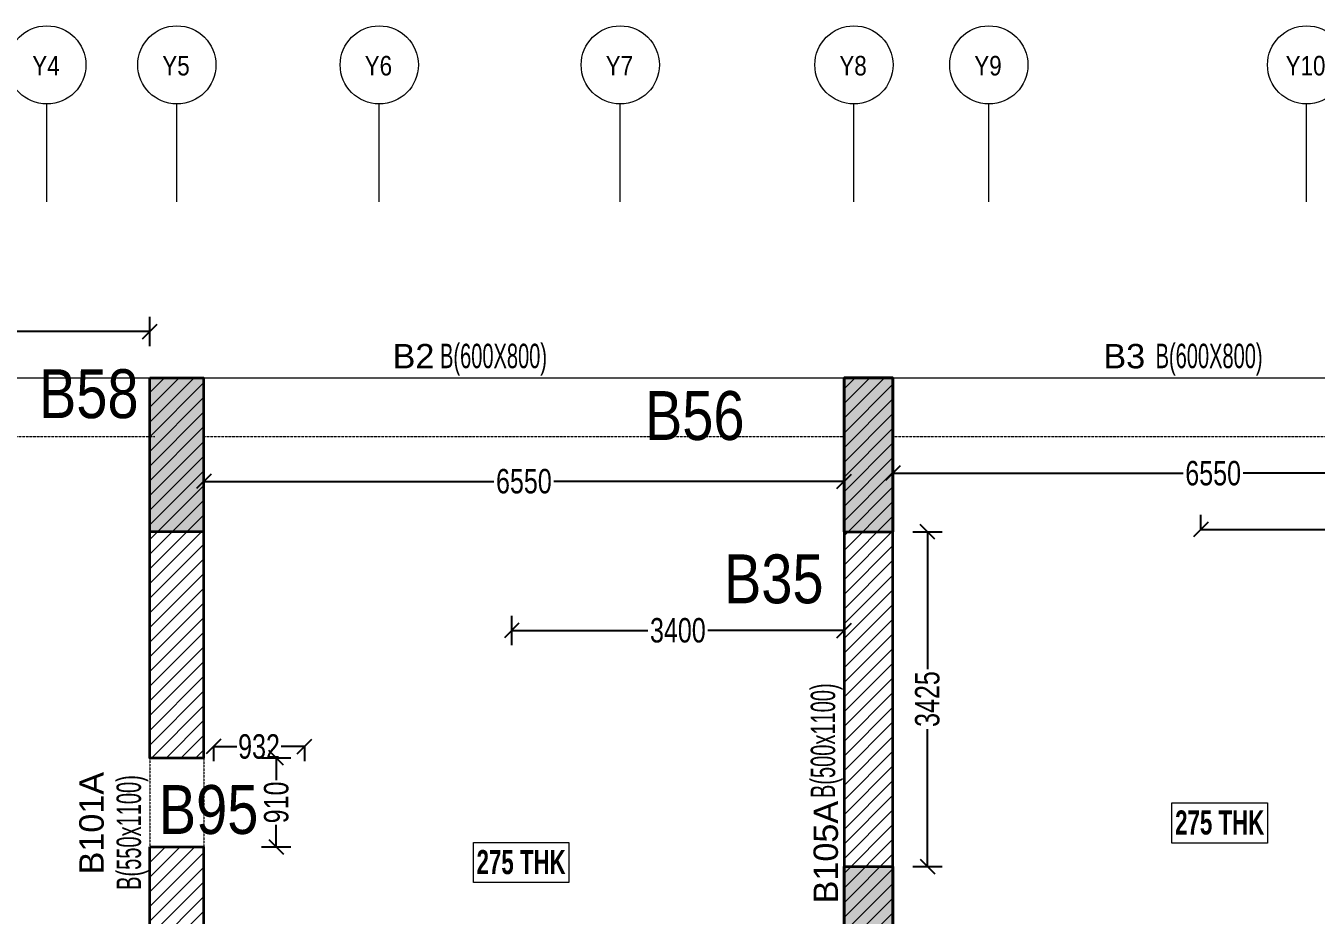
# Model space of a CAD drawing. Header units: millimetres. Extents: x -2 to 69443, y 95 to 32793.
# Drawn here: x 8656 to 21854, y 23691 to 32793 of the extents above; entities that cross this region are included whole.
import ezdxf
from ezdxf.enums import TextEntityAlignment as Align

# ---------------------------------------------------------------- set-up
doc = ezdxf.new("R2010")
doc.units = ezdxf.units.MM
doc.linetypes.add('Grid Line', pattern=[2222.5, 1270, -317.5, 317.5, -317.5])
doc.linetypes.add('HIDDEN', pattern=[0.375, 0.25, -0.125])
for name, color, linetype, lineweight in [('A-FLOR-IDEN', 11, 'Continuous', 9), ('A-GRIDS', 8, 'Continuous', 9), ('S-BEAM', 7, 'Continuous', 18), ('S-BEAM-IDEN', 2, 'Continuous', 9), ('S-COL HATCH', 9, 'Continuous', 0), ('S-COLS', 5, 'Continuous', 35), ('S-GRIDS', 8, 'Continuous', 9), ('S-WALL', 4, 'Continuous', 18)]:
    doc.layers.add(name, color=color, linetype=linetype, lineweight=lineweight)
for name, color, linetype in [('Abhinav working', 6, 'Continuous'), ('Beam Nos', 7, 'Continuous'), ('changes', 7, 'Continuous')]:
    doc.layers.add(name, color=color, linetype=linetype)
doc.styles.add('Arial Narrow', font='ARIALN.TTF', dxfattribs={"height": 400})
doc.styles.add('Dim.s & Anno.(Misc.)', font='ARIALN.TTF')
doc.styles.add('SC-BBS1', font='SansSerif')
doc.styles.add('SOBHA', font='swisscl.ttf')
doc.styles.add('Swis721 LtCn BT', font='swisscl.ttf', dxfattribs={"width": 0.9, "height": 233.355162})
doc.styles.add('Swis721 LtCn BT_B', font='', dxfattribs={"width": 0.9, "height": 246.918336})
doc.styles.get('Swis721 LtCn BT_B').set_extended_font_data('Swis721 LtCn BT', bold=True)
doc.dimstyles.new('S-100', dxfattribs={"dimscale": 100, "dimtxt": 2.5, "dimasz": 1.5, "dimexe": 1.5, "dimexo": 1.5, "dimgap": 0.1, "dimtad": 0, "dimdec": 0, "dimrnd": 0.0005, "dimzin": 0, "dimdsep": 46, "dimtxsty": 'SOBHA', "dimblk": 'OBLIQUE', "dimcen": 0.09, "dimclrd": 8, "dimclre": 8, "dimclrt": 6, "dimadec": 0, "dimazin": 0, "dimtfac": 1, "dimtdec": 0, "dimtofl": 0, "dimtmove": 0, "dimatfit": 3, "dimfxl": 1.5, "dimfxlon": 1, "dimtolj": 1, "dimtzin": 0, "dimlwd": -1, "dimlwe": -1, "dimarcsym": 0})
pattern_1 = [(45, (-31890644.18, 20635841.75), (-75.1300955, 75.1300955), [])]

# ---------------------------------------------------------------- blocks, each defined once
blk = doc.blocks.new('A$Cebf64a2d')
at = {"layer": 'S-COL HATCH', "transparency": 33554687}
h = blk.add_hatch(dxfattribs=at)
h.set_pattern_fill('ANSI31', color=256, scale=850)
h.set_pattern_definition(pattern_1)
h.paths.add_polyline_path([(7629, 22675), (7079, 22675), (7079, 18785), (7629, 18785)])
h = blk.add_hatch(dxfattribs=at)
h.set_pattern_fill('ANSI31', color=256, scale=850)
h.set_pattern_definition(pattern_1)
h.paths.add_polyline_path([(14179, 12975), (14679, 12975), (14679, 22675), (14179, 22675)])
h = blk.add_hatch(dxfattribs=at)
h.set_pattern_fill('ANSI31', color=256, scale=850)
h.set_pattern_definition(pattern_1)
h.paths.add_polyline_path([(7629, 17875), (7079, 17875), (7079, 16885), (7629, 16885)])
at = {"layer": 'S-COLS', "elevation": 0}
for points in [[(7079, 22675), (7629, 22675), (7629, 18785), (7079, 18785)], [(14179, 12975), (14679, 12975), (14679, 22675), (14179, 22675)], [(7079, 17875), (7629, 17875), (7629, 16885), (7079, 16885)]]:
    blk.add_lwpolyline(points, close=True, dxfattribs=at)
blk = doc.blocks.new('A$C2f35dc8c')
at = {"layer": 'S-COL HATCH', "transparency": 33554687}
h = blk.add_hatch(color=256, dxfattribs=at)
h.dxf.hatch_style = 1
h.paths.add_polyline_path([(7079, 21100), (7629, 21100), (7629, 22675), (7079, 22675)])
h = blk.add_hatch(color=256, dxfattribs=at)
h.dxf.hatch_style = 1
h.paths.add_polyline_path([(14679, 22675), (14179, 22675), (14179, 21100), (14679, 21100)])
h = blk.add_hatch(color=256, dxfattribs=at)
h.dxf.hatch_style = 1
h.paths.add_polyline_path([(14179, 17675), (14679, 17675), (14679, 12975), (14179, 12975)])
at = {"layer": 'S-COLS', "elevation": 0}
for points in [[(7079, 22675), (7629, 22675), (7629, 21100), (7079, 21100)], [(14679, 22675), (14179, 22675), (14179, 21100), (14679, 21100)], [(14179, 17675), (14679, 17675), (14679, 12975), (14179, 12975)]]:
    blk.add_lwpolyline(points, close=True, dxfattribs=at)
for points in [[(14179, 21100), (14179, 22675), (14679, 22675), (14679, 21100)], [(14679, 17675), (14679, 12975), (14179, 12975), (14179, 17675)]]:
    blk.add_lwpolyline(points, dxfattribs=at)
blk = doc.blocks.new('Grid - Type 1 Structural-6743905-11TH FLOOR LVL')
at = {"layer": 'A-GRIDS'}
blk.add_circle((0, 0), 4, dxfattribs=at)
blk = doc.blocks.new('A$Cf2260b48')
at = {"layer": 'S-GRIDS', "linetype": 'Grid Line'}
for p, q in [((-3500, 18003), (-3500, 19003)), ((-2170, 18003), (-2170, 19003)), ((-100, 18003), (-100, 19003)), ((2365, 18003), (2365, 19003)), ((4755, 18003), (4755, 19003)), ((6135, 18003), (6135, 19003)), ((9385, 18003), (9385, 19003))]:
    blk.add_line(p, q, dxfattribs=at)
at = {"layer": 'A-GRIDS', "xscale": 99.99999999999991, "yscale": 99.99999999999991, "zscale": 99.99999999999991}
for p in [(-3500, 19403), (-2170, 19403), (-100, 19403), (2365, 19403), (4755, 19403), (6135, 19403), (9385, 19403)]:
    blk.add_blockref('Grid - Type 1 Structural-6743905-11TH FLOOR LVL', p, dxfattribs=at)
at = {"layer": 'A-GRIDS', "lineweight": 18, "char_height": 200, "attachment_point": 1, "style": 'Arial Narrow'}
for s, insert, width in [('Y4', (-3649, 19495), 352.74), ('Y5', (-2319, 19495), 352.74), ('Y6', (-249, 19495), 352.74), ('Y7', (2216, 19495), 352.74), ('Y8', (4606, 19495), 352.74), ('Y9', (5986, 19495), 352.74), ('Y10', (9170, 19495), 513.08)]:
    blk.add_mtext(s, dxfattribs=dict(at, insert=insert, width=width))
blk = doc.blocks.new('_OBLIQUE')
at = {"color": 0, "linetype": 'ByBlock'}
blk.add_line((-0.5, -0.5), (0.5, 0.5), dxfattribs=at)
blk = doc.blocks.new('*D366')
at = {"layer": 'Abhinav working', "color": 8, "transparency": 16777216}
for p, q in [((17525, 28363), (17525, 28063)), ((24075, 28363), (24075, 28063)), ((17525, 28213), (20493, 28213)), ((24075, 28213), (21107, 28213))]:
    blk.add_line(p, q, dxfattribs=at)
at = {"layer": 'Defpoints', "color": 0, "transparency": 16777216}
for p in [(17525, 28740), (24075, 28740), (24075, 28213)]:
    blk.add_point(p, dxfattribs=at)
at = {"layer": 'Abhinav working', "color": 8, "transparency": 16777216, "xscale": 150, "yscale": 150, "zscale": 150, "rotation": 180}
blk.add_blockref('_OBLIQUE', (17525, 28213), dxfattribs=at)
at = {"layer": 'Abhinav working', "color": 8, "transparency": 16777216, "xscale": 150, "yscale": 150, "zscale": 150}
blk.add_blockref('_OBLIQUE', (24075, 28213), dxfattribs=at)
at = {"layer": 'Abhinav working', "color": 6, "transparency": 16777216, "insert": (20800, 28213), "char_height": 250, "attachment_point": 5, "style": 'SOBHA'}
blk.add_mtext('\\A1;6550', dxfattribs=at)
blk = doc.blocks.new('*D367')
at = {"layer": 'Abhinav working', "color": 8, "transparency": 16777216}
for p, q in [((10475, 28281), (10475, 27981)), ((17025, 28281), (17025, 27981)), ((10475, 28131), (13443, 28131)), ((17025, 28131), (14057, 28131))]:
    blk.add_line(p, q, dxfattribs=at)
at = {"layer": 'Defpoints', "color": 0, "transparency": 16777216}
for p in [(10475, 28740), (17025, 28740), (17025, 28131)]:
    blk.add_point(p, dxfattribs=at)
at = {"layer": 'Abhinav working', "color": 8, "transparency": 16777216, "xscale": 150, "yscale": 150, "zscale": 150, "rotation": 180}
blk.add_blockref('_OBLIQUE', (10475, 28131), dxfattribs=at)
at = {"layer": 'Abhinav working', "color": 8, "transparency": 16777216, "xscale": 150, "yscale": 150, "zscale": 150}
blk.add_blockref('_OBLIQUE', (17025, 28131), dxfattribs=at)
at = {"layer": 'Abhinav working', "color": 6, "transparency": 16777216, "insert": (13750, 28131), "char_height": 250, "attachment_point": 5, "style": 'SOBHA'}
blk.add_mtext('\\A1;6550', dxfattribs=at)
blk = doc.blocks.new('*D450')
at = {"layer": 'Abhinav working', "color": 8, "transparency": 16777216}
for p, q in [((5075, 29514), (5075, 29814)), ((9925, 29513), (9925, 29813)), ((5075, 29664), (7192, 29664)), ((9925, 29663), (7808, 29663))]:
    blk.add_line(p, q, dxfattribs=at)
at = {"layer": 'Defpoints', "color": 0, "transparency": 16777216}
for p in [(9925, 29663), (5075, 29190), (9925, 29190)]:
    blk.add_point(p, dxfattribs=at)
at = {"layer": 'Abhinav working', "color": 8, "transparency": 16777216, "xscale": 150, "yscale": 150, "zscale": 150}
for p, rotation in [((5075, 29664), 179.9907800524141), ((9925, 29663), 359.9907800524142)]:
    blk.add_blockref('_OBLIQUE', p, dxfattribs=dict(at, rotation=rotation))
at = {"layer": 'Abhinav working', "color": 6, "transparency": 16777216, "insert": (7500, 29664), "char_height": 250, "attachment_point": 5, "rotation": 359.9908, "style": 'SOBHA'}
blk.add_mtext('\\A1;4850', dxfattribs=at)
blk = doc.blocks.new('*D275')
at = {"layer": 'Abhinav working', "color": 8, "transparency": 16777216}
for p, q in [((11068, 25300), (11368, 25300)), ((11218, 25300), (11218, 25074)), ((11218, 24390), (11218, 24616)), ((11068, 24390), (11368, 24390))]:
    blk.add_line(p, q, dxfattribs=at)
at = {"layer": 'Defpoints', "color": 0, "transparency": 16777216}
for p in [(10475, 25300), (10475, 24390), (11218, 24390)]:
    blk.add_point(p, dxfattribs=at)
at = {"layer": 'Abhinav working', "color": 8, "transparency": 16777216, "xscale": 150, "yscale": 150, "zscale": 150}
for p, rotation in [((11218, 25300), 90), ((11218, 24390), 270)]:
    blk.add_blockref('_OBLIQUE', p, dxfattribs=dict(at, rotation=rotation))
at = {"layer": 'Abhinav working', "color": 6, "transparency": 16777216, "insert": (11218, 24845), "char_height": 250, "attachment_point": 5, "rotation": 90, "style": 'SOBHA'}
blk.add_mtext('\\A1;910', dxfattribs=at)
blk = doc.blocks.new('*D296')
at = {"layer": 'Abhinav working', "color": 8, "transparency": 16777216}
for p, q in [((10575, 25416), (10575, 25266)), ((10575, 25416), (10813, 25416)), ((11507, 25416), (11269, 25416)), ((11507, 25416), (11507, 25266))]:
    blk.add_line(p, q, dxfattribs=at)
at = {"layer": 'Defpoints', "color": 0, "transparency": 16777216}
for p in [(10575, 25490), (11507, 25490), (11507, 25416)]:
    blk.add_point(p, dxfattribs=at)
at = {"layer": 'Abhinav working', "color": 8, "transparency": 16777216, "xscale": 150, "yscale": 150, "zscale": 150, "rotation": 180}
blk.add_blockref('_OBLIQUE', (10575, 25416), dxfattribs=at)
at = {"layer": 'Abhinav working', "color": 8, "transparency": 16777216, "xscale": 150, "yscale": 150, "zscale": 150}
blk.add_blockref('_OBLIQUE', (11507, 25416), dxfattribs=at)
at = {"layer": 'Abhinav working', "color": 6, "transparency": 16777216, "insert": (11041, 25416), "char_height": 250, "attachment_point": 5, "style": 'SOBHA'}
blk.add_mtext('\\A1;932', dxfattribs=at)
blk = doc.blocks.new('*D345')
at = {"layer": 'Abhinav working', "color": 8, "transparency": 16777216}
for p, q in [((13625, 26755), (13625, 26455)), ((17025, 26755), (17025, 26455)), ((13625, 26605), (15018, 26605)), ((17025, 26605), (15632, 26605))]:
    blk.add_line(p, q, dxfattribs=at)
at = {"layer": 'Defpoints', "color": 0, "transparency": 16777216}
for p in [(13625, 27640), (17025, 27640), (17025, 26605)]:
    blk.add_point(p, dxfattribs=at)
at = {"layer": 'Abhinav working', "color": 8, "transparency": 16777216, "xscale": 150, "yscale": 150, "zscale": 150, "rotation": 180}
blk.add_blockref('_OBLIQUE', (13625, 26605), dxfattribs=at)
at = {"layer": 'Abhinav working', "color": 8, "transparency": 16777216, "xscale": 150, "yscale": 150, "zscale": 150}
blk.add_blockref('_OBLIQUE', (17025, 26605), dxfattribs=at)
at = {"layer": 'Abhinav working', "color": 6, "transparency": 16777216, "insert": (15325, 26605), "char_height": 250, "attachment_point": 5, "style": 'SOBHA'}
blk.add_mtext('\\A1;3400', dxfattribs=at)
blk = doc.blocks.new('*D248')
at = {"layer": 'Abhinav working', "color": 8, "transparency": 16777216}
for p, q in [((20675, 27639), (20675, 27789)), ((24075, 27639), (24075, 27789)), ((20675, 27639), (22068, 27639)), ((24075, 27639), (22682, 27639))]:
    blk.add_line(p, q, dxfattribs=at)
at = {"layer": 'Defpoints', "color": 0, "transparency": 16777216}
for p in [(24075, 27639), (20675, 27540, 0), (24075, 27540, 0)]:
    blk.add_point(p, dxfattribs=at)
at = {"layer": 'Abhinav working', "color": 8, "transparency": 16777216, "xscale": 150, "yscale": 150, "zscale": 150, "rotation": 180}
blk.add_blockref('_OBLIQUE', (20675, 27639), dxfattribs=at)
at = {"layer": 'Abhinav working', "color": 8, "transparency": 16777216, "xscale": 150, "yscale": 150, "zscale": 150}
blk.add_blockref('_OBLIQUE', (24075, 27639), dxfattribs=at)
at = {"layer": 'Abhinav working', "color": 6, "transparency": 16777216, "insert": (22375, 27639), "char_height": 250, "attachment_point": 5, "style": 'SOBHA'}
blk.add_mtext('\\A1;3400', dxfattribs=at)
blk = doc.blocks.new('*D272')
at = {"layer": 'Abhinav working', "color": 8, "transparency": 16777216}
for p, q in [((17727, 27615), (18027, 27615)), ((17877, 27615), (17877, 26209)), ((17877, 24190), (17877, 25596)), ((17727, 24190), (18027, 24190))]:
    blk.add_line(p, q, dxfattribs=at)
at = {"layer": 'Defpoints', "color": 0, "transparency": 16777216}
for p in [(17525, 27615, 0), (17877, 27615), (17525, 24190, 0)]:
    blk.add_point(p, dxfattribs=at)
at = {"layer": 'Abhinav working', "color": 8, "transparency": 16777216, "xscale": 150, "yscale": 150, "zscale": 150}
for p, rotation in [((17877, 27615), 89.99978320151752), ((17877, 24190), 269.9997832015175)]:
    blk.add_blockref('_OBLIQUE', p, dxfattribs=dict(at, rotation=rotation))
at = {"layer": 'Abhinav working', "color": 6, "transparency": 16777216, "insert": (17877, 25903), "char_height": 250, "attachment_point": 5, "rotation": 89.9998, "style": 'SOBHA'}
blk.add_mtext('\\A1;3425', dxfattribs=at)

msp = doc.modelspace()

# ---------------------------------------------------------------- linework, layer by layer
at = {"layer": 'A-FLOR-IDEN', "color": 8, "flags": 128}
for points in [[(21355.5, 24841.5), (21355.5, 24429.7), (20378, 24429.7), (20378, 24841.5)], [(14210.5, 24436), (14210.5, 24024.2), (13233, 24024.2), (13233, 24436)]]:
    msp.add_lwpolyline(points, close=True, dxfattribs=at)
at = {"layer": 'S-BEAM'}
for p, q in [((5075.1, 29189.7), (10475.1, 29189.7)), ((10475.1, 29189.7), (17025, 29189.7, 0)), ((17525.1, 29189.7, 0), (24075.1, 29189.7, 0))]:
    msp.add_line(p, q, dxfattribs=at)
at = {"layer": 'S-BEAM', "linetype": 'HIDDEN'}
for p, q in [((5845.1, 28589.7), (9975.1, 28589.7)), ((10475.1, 28589.7), (17025, 28589.7, 0)), ((17525.1, 28589.7, 0), (24075.1, 28589.7)), ((10475.1, 27614.2), (10475.1, 24082.7)), ((17025, 27614.2, 0), (17025, 24189.7)), ((17525, 24189.7, 0), (17525.1, 27614.2, 0)), ((9925.1, 27569.3), (9925.1, 23894.7))]:
    msp.add_line(p, q, dxfattribs=at)

# ---------------------------------------------------------------- block references
at = {"layer": 'changes'}
for name in ['A$C2f35dc8c', 'A$Cebf64a2d']:
    msp.add_blockref(name, (2845.7, 6514.5), dxfattribs=at)
at = {"layer": 'S-WALL'}
msp.add_blockref('A$Cf2260b48', (12370.7, 12989.7), dxfattribs=at)

# ---------------------------------------------------------------- texts
at = {"layer": 'A-FLOR-IDEN', "color": 1, "char_height": 246.92, "width": 1155, "attachment_point": 2, "line_spacing_factor": 0.964267, "style": 'Swis721 LtCn BT_B'}
for insert in [(20866.8, 24763.4), (13721.8, 24357.9)]:
    msp.add_mtext('275 THK', dxfattribs=dict(at, insert=insert))
at = {"layer": 'Abhinav working', "char_height": 500, "attachment_point": 1, "style": 'Dim.s & Anno.(Misc.)'}
for s, insert in [('B58', (8790, 29277.7, 0)), ('B56', (14987.9, 29054.3, 0)), ('B35', (15796.3, 27382.9, 0)), ('B95', (10015.5, 25022.6, 0))]:
    msp.add_mtext_dynamic_manual_height_columns(s, width=21149.247, gutter_width=5423.5, heights=[0], dxfattribs=dict(at, insert=insert))
at = {"layer": 'Beam Nos', "style": 'SC-BBS1'}
for s, p in [('B2', (12620.8, 29212.2)), ('B3', (19890.8, 29212.2))]:
    msp.add_text(s, height=250, dxfattribs=at).set_placement(p, align=Align.BOTTOM_CENTER)
for s, p in [('B101A', (9527.5, 24632.8, 0)), ('B105A', (17037.3, 24336.5))]:
    msp.add_text(s, height=250, rotation=90, dxfattribs=at).set_placement(p, align=Align.BOTTOM_CENTER)
at = {"layer": 'S-BEAM-IDEN', "style": 'Swis721 LtCn BT', "width": 0.8}
for s, rotation, p in [('B(600X800)', 360, (12892.5, 29289.1, 0)), ('B(600X800)', 360, (20211.4, 29289.1, 0)), ('B(500x1100)', 90, (16933.7, 24889.7, 0)), ('B(550x1100)', 90, (9833.7, 23950.2))]:
    msp.add_text(s, height=250, rotation=rotation, dxfattribs=at).set_placement(p)

# ---------------------------------------------------------------- dimensions: what is measured, and where the dimension line sits
at = {"layer": 'Abhinav working', "color": 3}
for p1, p2, distance, picture, middle in [((5075.1, 29190.5, 0), (9925.1, 29189.7, 0), 473.4, '*D450', (7500.1, 29663.5, 0)), ((17525.0684, 24190.4553, 0), (17525.0814, 27614.9799, 0), -352.263, '*D272', (17877.3379, 25902.7163, 0)), ((10575.1, 25489.7, 0), (11507, 25489.7, 0), -73.5, '*D296', (11041, 25416.3, 0))]:
    dim = msp.add_aligned_dim(p1=p1, p2=p2, distance=distance, dimstyle='S-100', dxfattribs=at)
    dim.commit()
    dim.dimension.update_dxf_attribs({"geometry": picture, "text_midpoint": middle})
at = {"layer": 'Abhinav working'}
for base, p1, p2, picture, middle in [((17025, 28131.4, 0), (10475.1, 28740.4, 0), (17025, 28740.4, 0), '*D367', (13750.1, 28131.4, 0)), ((24075, 28212.7, 0), (17525.1, 28740.4, 0), (24075, 28740.4, 0), '*D366', (20800.1, 28212.7, 0))]:
    dim = msp.add_linear_dim(base=base, p1=p1, p2=p2, dimstyle='S-100', dxfattribs=at)
    dim.commit()
    dim.dimension.update_dxf_attribs({"geometry": picture, "text_midpoint": middle})
at = {"layer": 'Abhinav working', "color": 3}
for base, p1, p2, picture, middle in [((24075.1, 27639.1, 0), (20675.1, 27540, 0), (24075.1, 27540, 0), '*D248', (22375.1, 27639.1, 0)), ((17025, 26604.7, 0), (13625.1, 27640.4, 0), (17025, 27640.4, 0), '*D345', (15325.1, 26604.7, 0))]:
    dim = msp.add_linear_dim(base=base, p1=p1, p2=p2, dimstyle='S-100', dxfattribs=at)
    dim.commit()
    dim.dimension.update_dxf_attribs({"geometry": picture, "text_midpoint": middle})
dim = msp.add_linear_dim(base=(11218.1, 24389.7, 0), p1=(10475.1, 25299.7, 0), p2=(10475.1, 24389.7, 0), angle=90, dimstyle='S-100', dxfattribs=at)
dim.commit()
dim.dimension.update_dxf_attribs({"geometry": '*D275', "text_midpoint": (11218.1, 24844.7, 0)})

doc.saveas('drawing.dxf')
